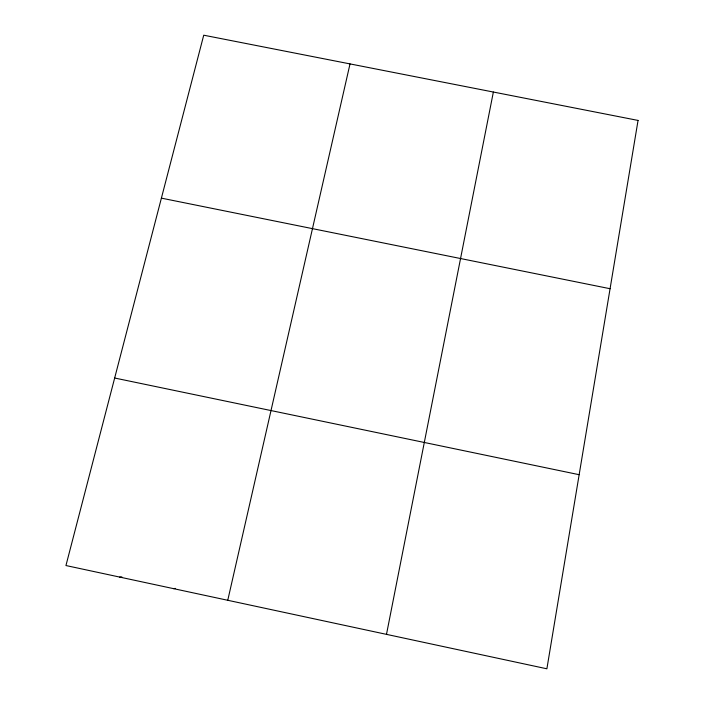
<?xml version="1.0" encoding="UTF-8"?>
<svg xmlns="http://www.w3.org/2000/svg" width="704" height="704" viewBox="0 0 704 704"><rect width="100%" height="100%" fill="white"/><g stroke="black" fill="none" stroke-linecap="round" stroke-linejoin="round"><path stroke-width="1.06" d="M386.487 634.366L493.363 92.039M227.762 600.283L350.02 63.906M173.633 588.667L175.322 588.394M119.689 577.086L121.88 576.928M161.401 198.141L610.078 288.719M114.664 378.022L579.154 474.698M638.053 120.428L546.885 668.8L65.947 565.541L203.729 35.2L638.053 120.428"/></g></svg>
